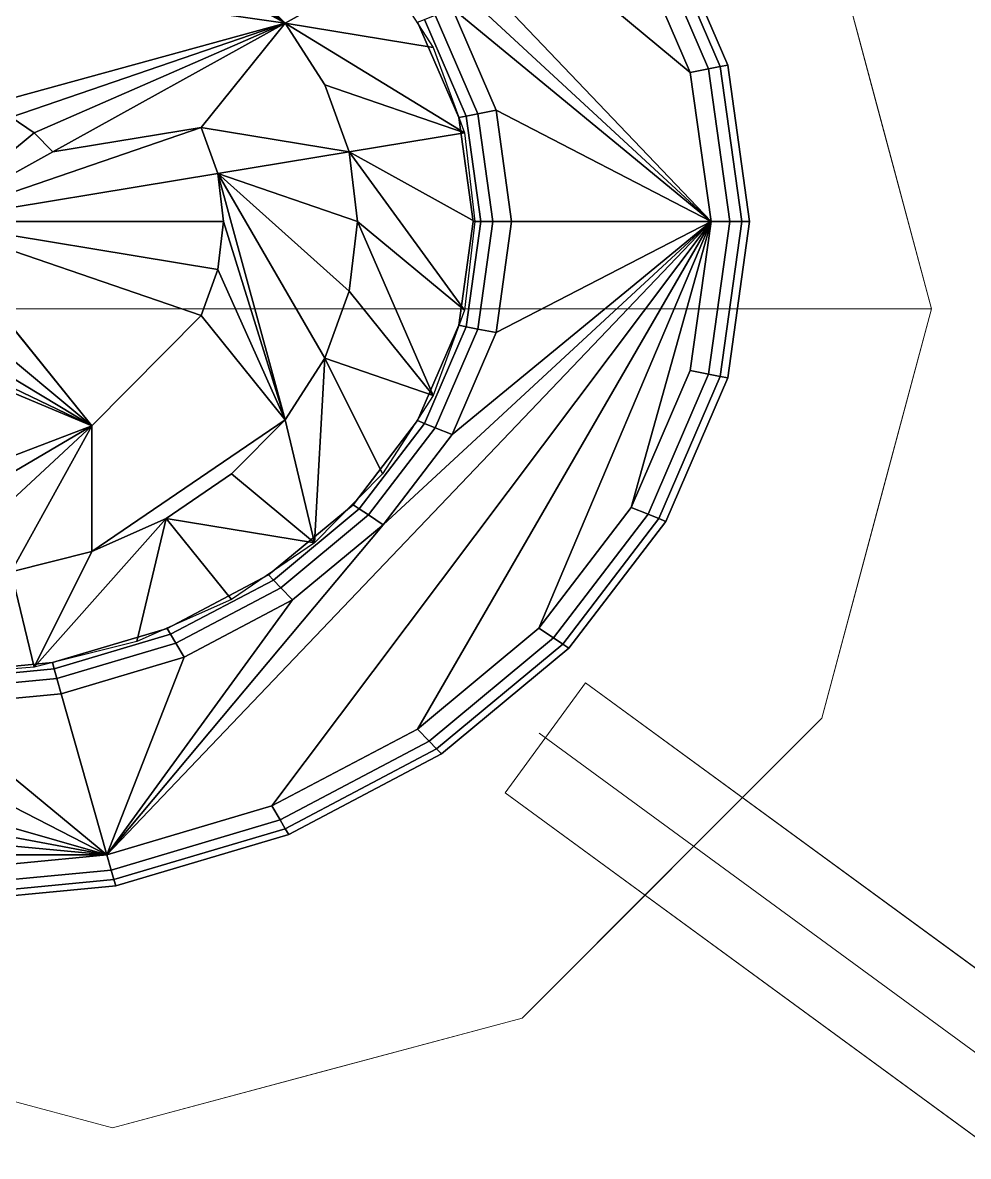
# Model space of a CAD drawing. Header units: inches. Extents: x 11 to 371, y 57 to 381.
# Drawn here: x 29.218 to 30.95, y 141.385 to 143.462 of the extents above; entities that cross this region are included whole.
import ezdxf

# ---------------------------------------------------------------- set-up
doc = ezdxf.new("R2010")
doc.units = ezdxf.units.IN
doc.header["$MEASUREMENT"] = 0
doc.layers.add('Equip', color=2, linetype='Continuous')
doc.layers.add('Stove', color=5, linetype='Continuous', lineweight=9)

# ---------------------------------------------------------------- blocks, each defined once
blk = doc.blocks.new('Range-Classic-D_83880-_3D_0')
blk.add_line((6.2225, -19.4375, 37.0625), (3.25, -23.5, 37.0625))
for points in [[(-14.9375, 0, 2), (14.9375, 0, 2), (14.9375, -24.3125, 2), (-14.9375, -24.3125, 2)], [(-14.9375, 0, 35.5625), (-14.9375, -24.3125, 35.5625), (14.9375, -24.3125, 35.5625), (14.9375, 0, 35.5625)], [(3.0951, -23.5, 37.0625), (6.1134, -19.375, 37.0625), (6.1134, -19.375, 36.5625), (3.0951, -23.5, 36.5625)], [(6.1134, -19.375, 36.5625), (6.1134, -19.375, 37.0625), (6.3152, -19.5226, 37.0625), (6.3152, -19.5226, 36.5625)], [(6.3152, -19.5226, 36.5625), (6.3152, -19.5226, 37.0625), (3.4049, -23.5, 37.0625), (3.4049, -23.5, 36.5625)]]:
    blk.add_3dface(points)
for points, invisible_edges in [([(6.25, -17.3572, 36.4375), (7, -17.1562, 36.4375), (7, -18.6562, 36.4375), (5.701, -17.9062, 36.4375)], 4), ([(7, -18.6562, 36.5625), (7, -17.1562, 36.5625), (6.25, -17.3572, 36.5625), (5.701, -17.9062, 36.5625)], 8), ([(6.25, -17.3572, 35.3125), (7, -17.1562, 35.3125), (7, -18.6562, 35.3125), (5.701, -17.9062, 35.3125)], 4), ([(7, -18.6562, 35.5625), (7, -17.1562, 35.5625), (6.25, -17.3572, 35.5625), (5.701, -17.9062, 35.5625)], 8), ([(6.25, -17.3572, 35.3125), (7, -17.1562, 35.3125), (7, -18.6562, 35.3125), (5.701, -17.9062, 35.3125)], 4), ([(7, -18.6562, 36.4375), (7, -17.1562, 36.4375), (6.25, -17.3572, 36.4375), (5.701, -17.9062, 36.4375)], 8), ([(7.75, -17.3572, 36.4375), (8.299, -17.9062, 36.4375), (7, -18.6562, 36.4375), (7, -17.1562, 36.4375)], 2), ([(7, -18.6562, 36.5625), (8.299, -17.9062, 36.5625), (7.75, -17.3572, 36.5625), (7, -17.1562, 36.5625)], 1), ([(7.75, -17.3572, 35.3125), (8.299, -17.9062, 35.3125), (7, -18.6562, 35.3125), (7, -17.1562, 35.3125)], 2), ([(7, -18.6562, 35.5625), (8.299, -17.9062, 35.5625), (7.75, -17.3572, 35.5625), (7, -17.1562, 35.5625)], 1), ([(7.75, -17.3572, 35.3125), (8.299, -17.9062, 35.3125), (7, -18.6562, 35.3125), (7, -17.1562, 35.3125)], 2), ([(7, -18.6562, 36.4375), (8.299, -17.9062, 36.4375), (7.75, -17.3572, 36.4375), (7, -17.1562, 36.4375)], 1), ([(5.5, -18.6562, 36.4375), (5.701, -17.9062, 36.4375), (7, -18.6562, 36.4375), (5.701, -19.4062, 36.4375)], 6), ([(5.701, -17.9062, 36.5625), (5.5, -18.6562, 36.5625), (7, -18.6562, 36.5625)], 14), ([(5.5, -18.6562, 35.3125), (5.701, -17.9062, 35.3125), (7, -18.6562, 35.3125), (5.701, -19.4062, 35.3125)], 6), ([(5.701, -17.9062, 35.5625), (5.5, -18.6562, 35.5625), (7, -18.6562, 35.5625)], 14), ([(5.5, -18.6562, 35.3125), (5.701, -17.9062, 35.3125), (7, -18.6562, 35.3125), (5.701, -19.4062, 35.3125)], 6), ([(5.701, -17.9062, 36.4375), (5.5, -18.6562, 36.4375), (7, -18.6562, 36.4375)], 14), ([(7, -18.6562, 36.4375), (8.299, -17.9062, 36.4375), (8.5, -18.6562, 36.4375), (8.299, -19.4062, 36.4375)], 9), ([(8.5, -18.6562, 36.5625), (8.299, -17.9062, 36.5625), (7, -18.6562, 36.5625), (8.299, -19.4062, 36.5625)], 6), ([(7, -18.6562, 35.3125), (8.299, -17.9062, 35.3125), (8.5, -18.6562, 35.3125), (8.299, -19.4062, 35.3125)], 9), ([(8.5, -18.6562, 35.5625), (8.299, -17.9062, 35.5625), (7, -18.6562, 35.5625), (8.299, -19.4062, 35.5625)], 6), ([(7, -18.6562, 35.3125), (8.299, -17.9062, 35.3125), (8.5, -18.6562, 35.3125), (8.299, -19.4062, 35.3125)], 9), ([(8.5, -18.6562, 36.4375), (8.299, -17.9062, 36.4375), (7, -18.6562, 36.4375), (8.299, -19.4062, 36.4375)], 6), ([(5.5, -18.6562, 36.5625), (5.6005, -18.2812, 36.5625), (5.6005, -18.2812, 36.4375), (5.5, -18.6562, 36.4375)], 10), ([(5.5, -18.6562, 35.5625), (5.6005, -18.2812, 35.5625), (5.6005, -18.2812, 35.3125), (5.5, -18.6562, 35.3125)], 10), ([(5.5, -18.6562, 35.3125), (5.5, -18.6562, 36.4375), (5.6005, -18.2812, 36.4375), (5.6005, -18.2812, 35.3125)], 5), ([(5.5, -18.6562, 36.4375), (5.6005, -19.0312, 36.4375), (5.6005, -19.0312, 36.5625), (5.5, -18.6562, 36.5625)], 10), ([(5.701, -19.4062, 36.5625), (6.25, -19.9553, 36.5625), (7, -18.6562, 36.5625), (5.5, -18.6562, 36.5625)], 6), ([(5.5, -18.6562, 35.3125), (5.6005, -19.0312, 35.3125), (5.6005, -19.0312, 35.5625), (5.5, -18.6562, 35.5625)], 10), ([(5.701, -19.4062, 35.5625), (6.25, -19.9553, 35.5625), (7, -18.6562, 35.5625), (5.5, -18.6562, 35.5625)], 6), ([(5.6005, -19.0312, 36.4375), (5.5, -18.6562, 36.4375), (5.5, -18.6562, 35.3125), (5.6005, -19.0312, 35.3125)], 10), ([(5.701, -19.4062, 36.4375), (6.25, -19.9553, 36.4375), (7, -18.6562, 36.4375), (5.5, -18.6562, 36.4375)], 6), ([(6.25, -19.9553, 36.4375), (5.701, -19.4062, 36.4375), (7, -18.6562, 36.4375), (7, -20.1562, 36.4375)], 2), ([(6.25, -19.9553, 35.3125), (5.701, -19.4062, 35.3125), (7, -18.6562, 35.3125), (7, -20.1562, 35.3125)], 2), ([(6.25, -19.9553, 35.3125), (5.701, -19.4062, 35.3125), (7, -18.6562, 35.3125), (7, -20.1562, 35.3125)], 2), ([(6.25, -19.9553, 36.5625), (7, -20.1562, 36.5625), (7, -18.6562, 36.5625)], 12), ([(6.25, -19.9553, 35.5625), (7, -20.1562, 35.5625), (7, -18.6562, 35.5625)], 12), ([(6.25, -19.9553, 36.4375), (7, -20.1562, 36.4375), (7, -18.6562, 36.4375)], 12), ([(7, -18.6562, 36.4375), (8.299, -19.4062, 36.4375), (7.75, -19.9553, 36.4375), (7, -20.1562, 36.4375)], 1), ([(7.75, -19.9553, 36.5625), (8.299, -19.4062, 36.5625), (7, -18.6562, 36.5625), (7, -20.1562, 36.5625)], 2), ([(7, -18.6562, 35.3125), (8.299, -19.4062, 35.3125), (7.75, -19.9553, 35.3125), (7, -20.1562, 35.3125)], 1), ([(7.75, -19.9553, 35.5625), (8.299, -19.4062, 35.5625), (7, -18.6562, 35.5625), (7, -20.1562, 35.5625)], 2), ([(7, -18.6562, 35.3125), (8.299, -19.4062, 35.3125), (7.75, -19.9553, 35.3125), (7, -20.1562, 35.3125)], 1), ([(7.75, -19.9553, 36.4375), (8.299, -19.4062, 36.4375), (7, -18.6562, 36.4375), (7, -20.1562, 36.4375)], 2), ([(5.6005, -19.0312, 36.4375), (5.701, -19.4062, 36.4375), (5.701, -19.4062, 36.5625), (5.6005, -19.0312, 36.5625)], 10), ([(5.6005, -19.0312, 35.3125), (5.701, -19.4062, 35.3125), (5.701, -19.4062, 35.5625), (5.6005, -19.0312, 35.5625)], 10), ([(5.701, -19.4062, 36.4375), (5.6005, -19.0312, 36.4375), (5.6005, -19.0312, 35.3125), (5.701, -19.4062, 35.3125)], 10), ([(3.4049, -23.5, 36.5625), (3.0951, -23.5, 36.5625), (6.1134, -19.375, 36.5625), (6.3152, -19.5226, 36.5625)], 1), ([(6.1134, -19.375, 37.0625), (3.0951, -23.5, 37.0625), (3.4049, -23.5, 37.0625), (6.3152, -19.5226, 37.0625)], 2), ([(5.9755, -19.6808, 36.5625), (5.701, -19.4062, 36.5625), (5.701, -19.4062, 36.4375), (5.9755, -19.6808, 36.4375)], 10), ([(5.9755, -19.6808, 35.5625), (5.701, -19.4062, 35.5625), (5.701, -19.4062, 35.3125), (5.9755, -19.6808, 35.3125)], 10), ([(5.701, -19.4062, 35.3125), (5.9755, -19.6808, 35.3125), (5.9755, -19.6808, 36.4375), (5.701, -19.4062, 36.4375)], 10), ([(6.25, -19.9553, 36.5625), (5.9755, -19.6808, 36.5625), (5.9755, -19.6808, 36.4375), (6.25, -19.9553, 36.4375)], 10), ([(6.25, -19.9553, 35.5625), (5.9755, -19.6808, 35.5625), (5.9755, -19.6808, 35.3125), (6.25, -19.9553, 35.3125)], 10), ([(5.9755, -19.6808, 35.3125), (6.25, -19.9553, 35.3125), (6.25, -19.9553, 36.4375), (5.9755, -19.6808, 36.4375)], 10), ([(6.625, -20.0558, 36.5625), (6.25, -19.9553, 36.5625), (6.25, -19.9553, 36.4375), (6.625, -20.0558, 36.4375)], 10), ([(6.625, -20.0558, 35.5625), (6.25, -19.9553, 35.5625), (6.25, -19.9553, 35.3125), (6.625, -20.0558, 35.3125)], 10), ([(6.25, -19.9553, 36.4375), (6.5286, -20.0299, 35.3125), (6.625, -20.0558, 36.4375)], 3), ([(6.25, -19.9553, 36.4375), (6.25, -19.9553, 35.3125), (6.5286, -20.0299, 35.3125)], 13), ([(7.75, -19.9553, 36.4375), (7.5064, -20.0206, 36.5625), (7.375, -20.0558, 36.4375)], 3), ([(7.75, -19.9553, 35.3125), (7.5064, -20.0206, 35.5625), (7.375, -20.0558, 35.3125)], 3), ([(7.375, -20.0558, 36.4375), (7.375, -20.0558, 35.3125), (7.75, -19.9553, 35.3125), (7.75, -19.9553, 36.4375)], 5), ([(7.5064, -20.0206, 36.5625), (7.75, -19.9553, 36.4375), (7.75, -19.9553, 36.5625)], 3), ([(7.5064, -20.0206, 35.5625), (7.75, -19.9553, 35.3125), (7.75, -19.9553, 35.5625)], 3), ([(7, -20.1562, 35.3125), (6.625, -20.0558, 36.4375), (6.5286, -20.0299, 35.3125)], 3), ([(7.375, -20.0558, 36.4375), (7.5064, -20.0206, 36.5625), (7.2532, -20.0884, 36.5625)], 13), ([(7.375, -20.0558, 35.3125), (7.5064, -20.0206, 35.5625), (7.2532, -20.0884, 35.5625)], 13), ([(6.625, -20.0558, 36.4375), (7, -20.1562, 36.4375), (7, -20.1562, 36.5625), (6.625, -20.0558, 36.5625)], 8), ([(6.625, -20.0558, 35.3125), (7, -20.1562, 35.3125), (7, -20.1562, 35.5625), (6.625, -20.0558, 35.5625)], 8), ([(6.625, -20.0558, 36.4375), (7, -20.1562, 35.3125), (7, -20.1562, 36.4375)], 1), ([(7.2532, -20.0884, 36.5625), (7, -20.1562, 36.4375), (7.375, -20.0558, 36.4375)], 13), ([(7.2532, -20.0884, 35.5625), (7, -20.1562, 35.3125), (7.375, -20.0558, 35.3125)], 13), ([(7.375, -20.0558, 35.3125), (7.375, -20.0558, 36.4375), (7, -20.1562, 36.4375), (7, -20.1562, 35.3125)], 1), ([(7.2532, -20.0884, 36.5625), (7, -20.1562, 36.5625), (7, -20.1562, 36.4375)], 12), ([(7.2532, -20.0884, 35.5625), (7, -20.1562, 35.5625), (7, -20.1562, 35.3125)], 12)]:
    blk.add_3dface(points, dxfattribs=dict(invisible_edges=invisible_edges))
blk = doc.blocks.new('Millennia 36 Wall Hood - Model MH3612S 1292842009')
mesh = blk.add_polyface()
corners = [(35.835, -25.46), (0.04, -25.46), (0.04, -22.2069), (35.1833, -22.2069), (35.1833, -0.41), (35.1803, 0), (35.835, 0), (35.835, -0.41)]
mesh.append_faces([[corners[k] for k in face] for face in [(0, 6, 7)]], dxfattribs={"vtx0": -1})
mesh.append_faces([[corners[k] for k in face] for face in [(0, 2, 3), (0, 3, 4), (0, 4, 5), (0, 5, 6)]], dxfattribs={"vtx0": -1, "vtx2": -1})
mesh.append_faces([[corners[k] for k in face] for face in [(0, 1, 2)]], dxfattribs={"vtx2": -1})
mesh = blk.add_polyface()
corners = [(35.835, -25.4662, 1.5838), (35.835, -11.9116, 11.9756), (0.04, -11.9116, 11.9756), (0.04, -25.4662, 1.5838)]
mesh.append_faces([[corners[k] for k in face] for face in [(0, 1, 2, 3)]])
mesh = blk.add_polyface()
corners = [(35.1033, -22.2069, 1.7497), (0.7717, -22.2069, 1.7497), (0.7717, -12.4139, 1.7497), (35.1033, -12.4139, 1.7497)]
mesh.append_faces([[corners[k] for k in face] for face in [(0, 1, 2, 3)]])
mesh = blk.add_polyface()
corners = [(27.2547, -17.0669, 1.5285), (27.5213, -17.2365, 1.5285), (27.7438, -17.4589, 1.5285), (27.9134, -17.7255, 1.5285), (28.0215, -18.0276, 1.5285), (28.0594, -18.3566, 1.5285), (28.0215, -18.6856, 1.5285), (27.9134, -18.9878, 1.5285), (27.7438, -19.2544, 1.5285), (27.5213, -19.4768, 1.5285), (27.2547, -19.6464, 1.5285), (26.9526, -19.7545, 1.5285), (26.6236, -19.7924, 1.5285), (26.2946, -19.7545, 1.5285), (25.9925, -19.6464, 1.5285), (25.7258, -19.4768, 1.5285), (25.5034, -19.2544, 1.5285), (25.3338, -18.9878, 1.5285), (25.2257, -18.6856, 1.5285), (25.1878, -18.3566, 1.5285), (25.2257, -18.0276, 1.5285), (25.3338, -17.7255, 1.5285), (25.5034, -17.4589, 1.5285), (25.7259, -17.2365, 1.5285), (25.9543, -17.5215, 1.5285), (25.7885, -17.6874, 1.5285), (25.6621, -17.8861, 1.5285), (25.5814, -18.1114, 1.5285), (25.5531, -18.3566, 1.5285), (25.5814, -18.6019, 1.5285), (25.6621, -18.8272, 1.5285), (25.7885, -19.0259, 1.5285), (25.9543, -19.1917, 1.5285), (26.1531, -19.3182, 1.5285), (26.3783, -19.3988, 1.5285), (26.6236, -19.4271, 1.5285), (26.8689, -19.3988, 1.5285), (27.0941, -19.3182, 1.5285), (27.2929, -19.1917, 1.5285), (27.4587, -19.0259, 1.5285), (27.5851, -18.8272, 1.5285), (27.6657, -18.6019, 1.5285), (27.6941, -18.3566, 1.5285), (27.6657, -18.1114, 1.5285), (27.5851, -17.8861, 1.5285), (27.4587, -17.6874, 1.5285), (27.2929, -17.5215, 1.5285), (27.0941, -17.3951, 1.5285), (26.8689, -17.3145, 1.5285), (26.6236, -17.2862, 1.5285), (26.3783, -17.3145, 1.5285), (26.1531, -17.3951, 1.5285), (25.9543, -17.5215, 1.5285), (25.7259, -17.2365, 1.5285), (25.9925, -17.0669, 1.5285), (26.2946, -16.9588, 1.5285), (26.6236, -16.9208, 1.5285), (26.9526, -16.9588, 1.5285)]
mesh.append_faces([[corners[k] for k in face] for face in [(18, 23, 27), (12, 18, 32), (6, 12, 38), (0, 6, 44)]], dxfattribs={"vtx0": -1, "vtx1": -1, "vtx2": -1})
mesh.append_faces([[corners[k] for k in face] for face in [(0, 2, 3), (0, 3, 4), (0, 4, 5), (0, 5, 6), (6, 8, 9), (6, 9, 10), (6, 10, 11), (6, 11, 12), (12, 14, 15), (12, 15, 16), (12, 16, 17), (12, 17, 18), (18, 20, 21), (18, 21, 22), (18, 22, 23), (23, 24, 25), (23, 25, 26), (23, 26, 27), (51, 53, 54), (51, 54, 55), (51, 55, 56), (51, 56, 57), (18, 27, 28), (18, 28, 29), (18, 29, 30), (18, 30, 31), (18, 31, 32), (50, 57, 0), (12, 32, 33), (12, 33, 34), (12, 34, 35), (12, 35, 36), (12, 36, 37), (12, 37, 38), (6, 38, 39), (6, 39, 40), (6, 40, 41), (6, 41, 42), (6, 42, 43), (6, 43, 44), (0, 44, 45), (0, 45, 46), (0, 46, 47), (0, 47, 48)]], dxfattribs={"vtx0": -1, "vtx2": -1})
mesh.append_faces([[corners[k] for k in face] for face in [(51, 52, 53), (50, 51, 57), (49, 50, 0), (48, 49, 0)]], dxfattribs={"vtx1": -1, "vtx2": -1})
mesh.append_faces([[corners[k] for k in face] for face in [(0, 1, 2), (6, 7, 8), (12, 13, 14), (18, 19, 20)]], dxfattribs={"vtx2": -1})
mesh = blk.add_polyface()
corners = [(26.1722, -18.6582, 1.5368), (25.8954, -18.6582, 1.5768), (25.8506, -18.5104, 1.5768), (25.8354, -18.3566, 1.5768), (25.8506, -18.2029, 1.5768), (25.8954, -18.055, 1.5768), (26.3521, -18.3026, 1.5122), (26.3468, -18.3566, 1.5122), (26.3521, -18.4106, 1.5122), (26.3679, -18.4625, 1.5122), (26.3935, -18.5104, 1.5122)]
mesh.append_faces([[corners[k] for k in face] for face in [(0, 9, 10)]], dxfattribs={"vtx0": -1})
mesh.append_faces([[corners[k] for k in face] for face in [(0, 2, 3), (0, 3, 4), (0, 4, 5), (0, 5, 6), (0, 6, 7), (0, 7, 8), (0, 8, 9)]], dxfattribs={"vtx0": -1, "vtx2": -1})
mesh.append_faces([[corners[k] for k in face] for face in [(0, 1, 2)]], dxfattribs={"vtx2": -1})
mesh = blk.add_polyface()
corners = [(25.8506, -18.5104, 1.5768), (25.8954, -18.6582, 1.5768), (25.6397, -18.5523, 1.6306), (25.6205, -18.3566, 1.6306), (25.6397, -18.1609, 1.6306), (25.8354, -18.3566, 1.5768)]
mesh.append_faces([[corners[k] for k in face] for face in [(0, 4, 5)]], dxfattribs={"vtx0": -1})
mesh.append_faces([[corners[k] for k in face] for face in [(0, 2, 3), (0, 3, 4)]], dxfattribs={"vtx0": -1, "vtx2": -1})
mesh.append_faces([[corners[k] for k in face] for face in [(0, 1, 2)]], dxfattribs={"vtx2": -1})
mesh = blk.add_polyface()
corners = [(26.6236, -18.3566, 1.5039), (26.8793, -18.4625, 1.5122), (26.8537, -18.5104, 1.5122), (26.8193, -18.5523, 1.5122), (26.7774, -18.5868, 1.5122), (26.8313, -18.8582, 1.5368), (26.7295, -18.8891, 1.5368), (26.6236, -18.8995, 1.5368), (26.5177, -18.8891, 1.5368), (26.4158, -18.8582, 1.5368), (26.1722, -18.6582, 1.5368), (26.3935, -18.5104, 1.5122), (26.3679, -18.4625, 1.5122), (26.3521, -18.4106, 1.5122), (26.3468, -18.3566, 1.5122), (26.3521, -18.3026, 1.5122)]
mesh.append_faces([[corners[k] for k in face] for face in [(0, 14, 15)]], dxfattribs={"vtx0": -1})
mesh.append_faces([[corners[k] for k in face] for face in [(0, 2, 3), (0, 3, 4), (0, 4, 5), (0, 5, 6), (0, 6, 7), (0, 7, 8), (0, 8, 9), (0, 9, 10), (0, 10, 11), (0, 11, 12), (0, 12, 13), (0, 13, 14)]], dxfattribs={"vtx0": -1, "vtx2": -1})
mesh.append_faces([[corners[k] for k in face] for face in [(0, 1, 2)]], dxfattribs={"vtx2": -1})
mesh = blk.add_polyface()
corners = [(25.1173, -18.3566, 1.6353), (25.1571, -18.7018, 1.6353), (25.1571, -18.7018, 1.7269), (25.1173, -18.3566, 1.7269)]
mesh.append_faces([[corners[k] for k in face] for face in [(0, 1, 2, 3)]])
mesh = blk.add_polyface()
corners = [(25.1173, -18.3566, 1.6353), (25.1316, -18.3566, 1.5832), (25.171, -18.6985, 1.5832), (25.1571, -18.7018, 1.6353)]
mesh.append_faces([[corners[k] for k in face] for face in [(0, 1, 2, 3)]])
mesh = blk.add_polyface()
corners = [(25.1923, -18.6935, 1.5501), (25.171, -18.6985, 1.5832), (25.1316, -18.3566, 1.5832), (25.1534, -18.3566, 1.5501)]
mesh.append_faces([[corners[k] for k in face] for face in [(0, 1, 2, 3)]])
mesh = blk.add_polyface()
corners = [(25.1534, -18.3566, 1.5501), (25.1878, -18.3566, 1.5285), (25.2257, -18.6856, 1.5285), (25.1923, -18.6935, 1.5501)]
mesh.append_faces([[corners[k] for k in face] for face in [(0, 1, 2, 3)]])
mesh = blk.add_polyface()
corners = [(25.6149, -18.594, 1.5501), (25.5814, -18.6019, 1.5285), (25.5531, -18.3566, 1.5285), (25.5875, -18.3566, 1.5501)]
mesh.append_faces([[corners[k] for k in face] for face in [(0, 1, 2, 3)]])
mesh = blk.add_polyface()
corners = [(25.6362, -18.589, 1.5832), (25.6149, -18.594, 1.5501), (25.5875, -18.3566, 1.5501), (25.6094, -18.3566, 1.5832)]
mesh.append_faces([[corners[k] for k in face] for face in [(0, 1, 2, 3)]])
mesh = blk.add_polyface()
corners = [(25.6094, -18.3566, 1.5832), (25.6236, -18.3566, 1.6353), (25.65, -18.5858, 1.6353), (25.6362, -18.589, 1.5832)]
mesh.append_faces([[corners[k] for k in face] for face in [(0, 1, 2, 3)]])
mesh = blk.add_polyface()
corners = [(25.6236, -18.3566, 1.7269), (25.65, -18.5858, 1.7269), (25.65, -18.5858, 1.6353), (25.6236, -18.3566, 1.6353)]
mesh.append_faces([[corners[k] for k in face] for face in [(0, 1, 2, 3)]])
mesh = blk.add_polyface()
corners = [(27.0615, -19.012, 1.5768), (26.8313, -18.8582, 1.5368), (26.7774, -18.5868, 1.5122), (26.8193, -18.5523, 1.5122), (26.8537, -18.5104, 1.5122), (26.8793, -18.4625, 1.5122), (27.1561, -18.4625, 1.5368), (27.3966, -18.5104, 1.5768), (27.3518, -18.6582, 1.5768), (27.2789, -18.7945, 1.5768), (27.1809, -18.9139, 1.5768)]
mesh.append_faces([[corners[k] for k in face] for face in [(0, 9, 10)]], dxfattribs={"vtx0": -1})
mesh.append_faces([[corners[k] for k in face] for face in [(0, 2, 3), (0, 3, 4), (0, 4, 5), (0, 5, 6), (0, 6, 7), (0, 7, 8), (0, 8, 9)]], dxfattribs={"vtx0": -1, "vtx2": -1})
mesh.append_faces([[corners[k] for k in face] for face in [(0, 1, 2)]], dxfattribs={"vtx2": -1})
mesh = blk.add_polyface()
corners = [(25.9683, -18.7945, 1.5768), (26.0663, -18.9139, 1.5768), (25.9143, -19.066, 1.6306), (25.7895, -18.9139, 1.6306), (25.6968, -18.7405, 1.6306), (25.6397, -18.5523, 1.6306), (25.8954, -18.6582, 1.5768)]
mesh.append_faces([[corners[k] for k in face] for face in [(0, 5, 6)]], dxfattribs={"vtx0": -1})
mesh.append_faces([[corners[k] for k in face] for face in [(0, 2, 3), (0, 3, 4), (0, 4, 5)]], dxfattribs={"vtx0": -1, "vtx2": -1})
mesh.append_faces([[corners[k] for k in face] for face in [(0, 1, 2)]], dxfattribs={"vtx2": -1})
mesh = blk.add_polyface()
corners = [(25.5814, -18.6019, 1.5285), (25.6149, -18.594, 1.5501), (25.6929, -18.8121, 1.5501), (25.6621, -18.8272, 1.5285)]
mesh.append_faces([[corners[k] for k in face] for face in [(0, 1, 2, 3)]])
mesh = blk.add_polyface()
corners = [(25.7125, -18.8024, 1.5832), (25.6929, -18.8121, 1.5501), (25.6149, -18.594, 1.5501), (25.6362, -18.589, 1.5832)]
mesh.append_faces([[corners[k] for k in face] for face in [(0, 1, 2, 3)]])
mesh = blk.add_polyface()
corners = [(25.7253, -18.7962, 1.6353), (25.7125, -18.8024, 1.5832), (25.6362, -18.589, 1.5832), (25.65, -18.5858, 1.6353)]
mesh.append_faces([[corners[k] for k in face] for face in [(0, 1, 2, 3)]])
mesh = blk.add_polyface()
corners = [(25.65, -18.5858, 1.7269), (25.7253, -18.7962, 1.7269), (25.7253, -18.7962, 1.6353), (25.65, -18.5858, 1.6353)]
mesh.append_faces([[corners[k] for k in face] for face in [(0, 1, 2, 3)]])
mesh = blk.add_polyface()
corners = [(26.1857, -19.012, 1.5768), (26.0663, -18.9139, 1.5768), (25.9683, -18.7945, 1.5768), (25.8954, -18.6582, 1.5768), (26.1722, -18.6582, 1.5368), (26.4158, -18.8582, 1.5368)]
mesh.append_faces([[corners[k] for k in face] for face in [(0, 3, 4, 5)]], dxfattribs={"vtx0": -1})
mesh.append_faces([[corners[k] for k in face] for face in [(0, 1, 2, 3)]], dxfattribs={"vtx3": -1})
mesh = blk.add_polyface()
corners = [(25.1923, -18.6935, 1.5501), (25.2257, -18.6856, 1.5285), (25.3338, -18.9878, 1.5285), (25.303, -19.0029, 1.5501)]
mesh.append_faces([[corners[k] for k in face] for face in [(0, 1, 2, 3)]])
mesh = blk.add_polyface()
corners = [(25.1571, -18.7018, 1.6353), (25.171, -18.6985, 1.5832), (25.2833, -19.0125, 1.5832), (25.2705, -19.0187, 1.6353)]
mesh.append_faces([[corners[k] for k in face] for face in [(0, 1, 2, 3)]])
mesh = blk.add_polyface()
corners = [(25.2705, -19.0187, 1.7269), (25.1571, -18.7018, 1.7269), (25.1571, -18.7018, 1.6353), (25.2705, -19.0187, 1.6353)]
mesh.append_faces([[corners[k] for k in face] for face in [(0, 1, 2, 3)]])
mesh = blk.add_polyface()
corners = [(25.303, -19.0029, 1.5501), (25.2833, -19.0125, 1.5832), (25.171, -18.6985, 1.5832), (25.1923, -18.6935, 1.5501)]
mesh.append_faces([[corners[k] for k in face] for face in [(0, 1, 2, 3)]])
mesh = blk.add_polyface()
corners = [(25.6621, -18.8272, 1.5285), (25.6929, -18.8121, 1.5501), (25.8153, -19.0044, 1.5501), (25.7885, -19.0259, 1.5285)]
mesh.append_faces([[corners[k] for k in face] for face in [(0, 1, 2, 3)]])
mesh = blk.add_polyface()
corners = [(25.6929, -18.8121, 1.5501), (25.7125, -18.8024, 1.5832), (25.8323, -18.9908, 1.5832), (25.8153, -19.0044, 1.5501)]
mesh.append_faces([[corners[k] for k in face] for face in [(0, 1, 2, 3)]])
mesh = blk.add_polyface()
corners = [(25.8434, -18.9819, 1.6353), (25.8323, -18.9908, 1.5832), (25.7125, -18.8024, 1.5832), (25.7253, -18.7962, 1.6353)]
mesh.append_faces([[corners[k] for k in face] for face in [(0, 1, 2, 3)]])
mesh = blk.add_polyface()
corners = [(25.7253, -18.7962, 1.7269), (25.8434, -18.9819, 1.7269), (25.8434, -18.9819, 1.6353), (25.7253, -18.7962, 1.6353)]
mesh.append_faces([[corners[k] for k in face] for face in [(0, 1, 2, 3)]])
mesh = blk.add_polyface()
corners = [(26.4158, -18.8582, 1.5368), (26.5177, -18.8891, 1.5368), (26.6236, -18.8995, 1.5368), (26.7295, -18.8891, 1.5368), (26.8313, -18.8582, 1.5368), (26.7774, -19.1296, 1.5768), (26.6236, -19.1448, 1.5768), (26.4698, -19.1296, 1.5768), (26.322, -19.0848, 1.5768), (26.1857, -19.012, 1.5768)]
mesh.append_faces([[corners[k] for k in face] for face in [(3, 5, 6), (3, 6, 7), (3, 7, 8), (3, 8, 9), (9, 1, 2), (9, 2, 3)]], dxfattribs={"vtx0": -1, "vtx2": -1})
mesh.append_faces([[corners[k] for k in face] for face in [(3, 4, 5), (9, 0, 1)]], dxfattribs={"vtx2": -1})
mesh = blk.add_polyface()
corners = [(26.8313, -18.8582, 1.5368), (27.0615, -19.012, 1.5768), (26.9252, -19.0848, 1.5768), (26.7774, -19.1296, 1.5768)]
mesh.append_faces([[corners[k] for k in face] for face in [(0, 1, 2, 3)]])
mesh = blk.add_polyface()
corners = [(26.322, -19.0848, 1.5768), (26.2397, -19.2834, 1.6306), (26.0663, -19.1907, 1.6306), (25.9143, -19.066, 1.6306), (26.0663, -18.9139, 1.5768), (26.1857, -19.012, 1.5768)]
mesh.append_faces([[corners[k] for k in face] for face in [(0, 2, 3), (3, 5, 0)]], dxfattribs={"vtx0": -1, "vtx2": -1})
mesh.append_faces([[corners[k] for k in face] for face in [(0, 1, 2), (3, 4, 5)]], dxfattribs={"vtx2": -1})
mesh = blk.add_polyface()
corners = [(27.0615, -19.012, 1.5768), (27.1809, -18.9139, 1.5768), (27.1809, -19.1907, 1.6306), (27.0075, -19.2834, 1.6306), (26.8193, -19.3405, 1.6306), (26.9252, -19.0848, 1.5768)]
mesh.append_faces([[corners[k] for k in face] for face in [(0, 4, 5)]], dxfattribs={"vtx0": -1})
mesh.append_faces([[corners[k] for k in face] for face in [(0, 2, 3), (0, 3, 4)]], dxfattribs={"vtx0": -1, "vtx2": -1})
mesh.append_faces([[corners[k] for k in face] for face in [(0, 1, 2)]], dxfattribs={"vtx2": -1})
mesh = blk.add_polyface()
corners = [(25.5034, -19.2544, 1.5285), (25.4766, -19.2759, 1.5501), (25.303, -19.0029, 1.5501), (25.3338, -18.9878, 1.5285)]
mesh.append_faces([[corners[k] for k in face] for face in [(0, 1, 2, 3)]])
mesh = blk.add_polyface()
corners = [(25.9895, -19.1479, 1.5832), (25.9758, -19.1649, 1.5501), (25.8153, -19.0044, 1.5501), (25.8323, -18.9908, 1.5832)]
mesh.append_faces([[corners[k] for k in face] for face in [(0, 1, 2, 3)]])
mesh = blk.add_polyface()
corners = [(25.8323, -18.9908, 1.5832), (25.8434, -18.9819, 1.6353), (25.9984, -19.1368, 1.6353), (25.9895, -19.1479, 1.5832)]
mesh.append_faces([[corners[k] for k in face] for face in [(0, 1, 2, 3)]])
mesh = blk.add_polyface()
corners = [(25.9984, -19.1368, 1.6353), (25.8434, -18.9819, 1.6353), (25.8434, -18.9819, 1.7269), (25.9984, -19.1368, 1.7269)]
mesh.append_faces([[corners[k] for k in face] for face in [(0, 1, 2, 3)]])
mesh = blk.add_polyface()
corners = [(25.2705, -19.0187, 1.6353), (25.2833, -19.0125, 1.5832), (25.4596, -19.2895, 1.5832), (25.4485, -19.2984, 1.6353)]
mesh.append_faces([[corners[k] for k in face] for face in [(0, 1, 2, 3)]])
mesh = blk.add_polyface()
corners = [(25.4485, -19.2984, 1.7269), (25.2705, -19.0187, 1.7269), (25.2705, -19.0187, 1.6353), (25.4485, -19.2984, 1.6353)]
mesh.append_faces([[corners[k] for k in face] for face in [(0, 1, 2, 3)]])
mesh = blk.add_polyface()
corners = [(25.2833, -19.0125, 1.5832), (25.303, -19.0029, 1.5501), (25.4766, -19.2759, 1.5501), (25.4596, -19.2895, 1.5832)]
mesh.append_faces([[corners[k] for k in face] for face in [(0, 1, 2, 3)]])
mesh = blk.add_polyface()
corners = [(25.7885, -19.0259, 1.5285), (25.8153, -19.0044, 1.5501), (25.9758, -19.1649, 1.5501), (25.9543, -19.1917, 1.5285)]
mesh.append_faces([[corners[k] for k in face] for face in [(0, 1, 2, 3)]])
mesh = blk.add_polyface()
corners = [(26.2397, -19.2834, 1.6306), (26.322, -19.0848, 1.5768), (26.4698, -19.1296, 1.5768), (26.6236, -19.1448, 1.5768), (26.4279, -19.3405, 1.6306)]
mesh.append_faces([[corners[k] for k in face] for face in [(0, 3, 4)]], dxfattribs={"vtx0": -1})
mesh.append_faces([[corners[k] for k in face] for face in [(0, 2, 3)]], dxfattribs={"vtx0": -1, "vtx2": -1})
mesh.append_faces([[corners[k] for k in face] for face in [(0, 1, 2)]], dxfattribs={"vtx2": -1})
mesh = blk.add_polyface()
corners = [(26.6236, -19.1448, 1.5768), (26.7774, -19.1296, 1.5768), (26.9252, -19.0848, 1.5768), (26.8193, -19.3405, 1.6306), (26.6236, -19.3598, 1.6306), (26.4279, -19.3405, 1.6306)]
mesh.append_faces([[corners[k] for k in face] for face in [(1, 5, 0)]], dxfattribs={"vtx0": -1})
mesh.append_faces([[corners[k] for k in face] for face in [(1, 3, 4), (1, 4, 5)]], dxfattribs={"vtx0": -1, "vtx2": -1})
mesh.append_faces([[corners[k] for k in face] for face in [(1, 2, 3)]], dxfattribs={"vtx2": -1})
mesh = blk.add_polyface()
corners = [(25.9895, -19.1479, 1.5832), (25.9984, -19.1368, 1.6353), (26.184, -19.2549, 1.6353), (26.1778, -19.2677, 1.5832)]
mesh.append_faces([[corners[k] for k in face] for face in [(0, 1, 2, 3)]])
mesh = blk.add_polyface()
corners = [(26.184, -19.2549, 1.6353), (25.9984, -19.1368, 1.6353), (25.9984, -19.1368, 1.7269), (26.184, -19.2549, 1.7269)]
mesh.append_faces([[corners[k] for k in face] for face in [(0, 1, 2, 3)]])
mesh = blk.add_polyface()
corners = [(25.9543, -19.1917, 1.5285), (25.9758, -19.1649, 1.5501), (26.1682, -19.2873, 1.5501), (26.1531, -19.3182, 1.5285)]
mesh.append_faces([[corners[k] for k in face] for face in [(0, 1, 2, 3)]])
mesh = blk.add_polyface()
corners = [(26.1778, -19.2677, 1.5832), (26.1682, -19.2873, 1.5501), (25.9758, -19.1649, 1.5501), (25.9895, -19.1479, 1.5832)]
mesh.append_faces([[corners[k] for k in face] for face in [(0, 1, 2, 3)]])
mesh = blk.add_polyface()
corners = [(25.4766, -19.2759, 1.5501), (25.5034, -19.2544, 1.5285), (25.7258, -19.4768, 1.5285), (25.7044, -19.5036, 1.5501)]
mesh.append_faces([[corners[k] for k in face] for face in [(0, 1, 2, 3)]])
mesh = blk.add_polyface()
corners = [(26.1682, -19.2873, 1.5501), (26.1778, -19.2677, 1.5832), (26.3912, -19.3441, 1.5832), (26.3862, -19.3653, 1.5501)]
mesh.append_faces([[corners[k] for k in face] for face in [(0, 1, 2, 3)]])
mesh = blk.add_polyface()
corners = [(26.1778, -19.2677, 1.5832), (26.184, -19.2549, 1.6353), (26.3945, -19.3302, 1.6353), (26.3912, -19.3441, 1.5832)]
mesh.append_faces([[corners[k] for k in face] for face in [(0, 1, 2, 3)]])
mesh = blk.add_polyface()
corners = [(26.3945, -19.3302, 1.6353), (26.184, -19.2549, 1.6353), (26.184, -19.2549, 1.7269), (26.3945, -19.3302, 1.7269)]
mesh.append_faces([[corners[k] for k in face] for face in [(0, 1, 2, 3)]])
mesh = blk.add_polyface()
corners = [(27.0631, -19.2549, 1.6353), (26.8527, -19.3302, 1.6353), (26.8527, -19.3302, 1.7269), (27.0631, -19.2549, 1.7269)]
mesh.append_faces([[corners[k] for k in face] for face in [(0, 1, 2, 3)]])
mesh = blk.add_polyface()
corners = [(27.0631, -19.2549, 1.6353), (27.0694, -19.2677, 1.5832), (26.856, -19.3441, 1.5832), (26.8527, -19.3302, 1.6353)]
mesh.append_faces([[corners[k] for k in face] for face in [(0, 1, 2, 3)]])
mesh = blk.add_polyface()
corners = [(27.0694, -19.2677, 1.5832), (27.079, -19.2873, 1.5501), (26.861, -19.3653, 1.5501), (26.856, -19.3441, 1.5832)]
mesh.append_faces([[corners[k] for k in face] for face in [(0, 1, 2, 3)]])
mesh = blk.add_polyface()
corners = [(25.6907, -19.5207, 1.5832), (25.6818, -19.5318, 1.6353), (25.4485, -19.2984, 1.6353), (25.4596, -19.2895, 1.5832)]
mesh.append_faces([[corners[k] for k in face] for face in [(0, 1, 2, 3)]])
mesh = blk.add_polyface()
corners = [(25.4596, -19.2895, 1.5832), (25.4766, -19.2759, 1.5501), (25.7044, -19.5036, 1.5501), (25.6907, -19.5207, 1.5832)]
mesh.append_faces([[corners[k] for k in face] for face in [(0, 1, 2, 3)]])
mesh = blk.add_polyface()
corners = [(26.3862, -19.3653, 1.5501), (26.3783, -19.3988, 1.5285), (26.1531, -19.3182, 1.5285), (26.1682, -19.2873, 1.5501)]
mesh.append_faces([[corners[k] for k in face] for face in [(0, 1, 2, 3)]])
mesh = blk.add_polyface()
corners = [(27.079, -19.2873, 1.5501), (27.0941, -19.3182, 1.5285), (26.8689, -19.3988, 1.5285), (26.861, -19.3653, 1.5501)]
mesh.append_faces([[corners[k] for k in face] for face in [(0, 1, 2, 3)]])
mesh = blk.add_polyface()
corners = [(25.4485, -19.2984, 1.6353), (25.6818, -19.5318, 1.6353), (25.6818, -19.5318, 1.7269), (25.4485, -19.2984, 1.7269)]
mesh.append_faces([[corners[k] for k in face] for face in [(0, 1, 2, 3)]])
mesh = blk.add_polyface()
corners = [(26.6236, -19.3566, 1.6353), (26.6236, -19.3709, 1.5832), (26.3912, -19.3441, 1.5832), (26.3945, -19.3302, 1.6353)]
mesh.append_faces([[corners[k] for k in face] for face in [(0, 1, 2, 3)]])
mesh = blk.add_polyface()
corners = [(26.3945, -19.3302, 1.7269), (26.6236, -19.3566, 1.7269), (26.6236, -19.3566, 1.6353), (26.3945, -19.3302, 1.6353)]
mesh.append_faces([[corners[k] for k in face] for face in [(0, 1, 2, 3)]])
mesh = blk.add_polyface()
corners = [(26.8527, -19.3302, 1.6353), (26.6236, -19.3566, 1.6353), (26.6236, -19.3566, 1.7269), (26.8527, -19.3302, 1.7269)]
mesh.append_faces([[corners[k] for k in face] for face in [(0, 1, 2, 3)]])
mesh = blk.add_polyface()
corners = [(26.8527, -19.3302, 1.6353), (26.856, -19.3441, 1.5832), (26.6236, -19.3709, 1.5832), (26.6236, -19.3566, 1.6353)]
mesh.append_faces([[corners[k] for k in face] for face in [(0, 1, 2, 3)]])
mesh = blk.add_polyface()
corners = [(26.6236, -19.3709, 1.5832), (26.6236, -19.3927, 1.5501), (26.3862, -19.3653, 1.5501), (26.3912, -19.3441, 1.5832)]
mesh.append_faces([[corners[k] for k in face] for face in [(0, 1, 2, 3)]])
mesh = blk.add_polyface()
corners = [(26.856, -19.3441, 1.5832), (26.861, -19.3653, 1.5501), (26.6236, -19.3927, 1.5501), (26.6236, -19.3709, 1.5832)]
mesh.append_faces([[corners[k] for k in face] for face in [(0, 1, 2, 3)]])
mesh = blk.add_polyface()
corners = [(26.6236, -19.3927, 1.5501), (26.6236, -19.4271, 1.5285), (26.3783, -19.3988, 1.5285), (26.3862, -19.3653, 1.5501)]
mesh.append_faces([[corners[k] for k in face] for face in [(0, 1, 2, 3)]])
mesh = blk.add_polyface()
corners = [(26.6236, -19.4271, 1.5285), (26.6236, -19.3927, 1.5501), (26.861, -19.3653, 1.5501), (26.8689, -19.3988, 1.5285)]
mesh.append_faces([[corners[k] for k in face] for face in [(0, 1, 2, 3)]])
mesh = blk.add_polyface()
corners = [(25.7044, -19.5036, 1.5501), (25.7258, -19.4768, 1.5285), (25.9925, -19.6464, 1.5285), (25.9774, -19.6773, 1.5501)]
mesh.append_faces([[corners[k] for k in face] for face in [(0, 1, 2, 3)]])
mesh = blk.add_polyface()
corners = [(25.9774, -19.6773, 1.5501), (25.9678, -19.6969, 1.5832), (25.6907, -19.5207, 1.5832), (25.7044, -19.5036, 1.5501)]
mesh.append_faces([[corners[k] for k in face] for face in [(0, 1, 2, 3)]])
mesh = blk.add_polyface()
corners = [(25.9678, -19.6969, 1.5832), (25.9615, -19.7097, 1.6353), (25.6818, -19.5318, 1.6353), (25.6907, -19.5207, 1.5832)]
mesh.append_faces([[corners[k] for k in face] for face in [(0, 1, 2, 3)]])
mesh = blk.add_polyface()
corners = [(25.6818, -19.5318, 1.6353), (25.9615, -19.7097, 1.6353), (25.9615, -19.7097, 1.7269), (25.6818, -19.5318, 1.7269)]
mesh.append_faces([[corners[k] for k in face] for face in [(0, 1, 2, 3)]])
mesh = blk.add_polyface()
corners = [(25.9774, -19.6773, 1.5501), (25.9925, -19.6464, 1.5285), (26.2946, -19.7545, 1.5285), (26.2867, -19.788, 1.5501)]
mesh.append_faces([[corners[k] for k in face] for face in [(0, 1, 2, 3)]])
mesh = blk.add_polyface()
corners = [(27.2547, -19.6464, 1.5285), (27.2698, -19.6773, 1.5501), (26.9605, -19.788, 1.5501), (26.9526, -19.7545, 1.5285)]
mesh.append_faces([[corners[k] for k in face] for face in [(0, 1, 2, 3)]])
mesh = blk.add_polyface()
corners = [(25.9678, -19.6969, 1.5832), (25.9774, -19.6773, 1.5501), (26.2867, -19.788, 1.5501), (26.2817, -19.8092, 1.5832)]
mesh.append_faces([[corners[k] for k in face] for face in [(0, 1, 2, 3)]])
mesh = blk.add_polyface()
corners = [(27.2698, -19.6773, 1.5501), (27.2794, -19.6969, 1.5832), (26.9655, -19.8092, 1.5832), (26.9605, -19.788, 1.5501)]
mesh.append_faces([[corners[k] for k in face] for face in [(0, 1, 2, 3)]])
mesh = blk.add_polyface()
corners = [(26.2817, -19.8092, 1.5832), (26.2785, -19.8231, 1.6353), (25.9615, -19.7097, 1.6353), (25.9678, -19.6969, 1.5832)]
mesh.append_faces([[corners[k] for k in face] for face in [(0, 1, 2, 3)]])
mesh = blk.add_polyface()
corners = [(27.2794, -19.6969, 1.5832), (27.2857, -19.7097, 1.6353), (26.9687, -19.8231, 1.6353), (26.9655, -19.8092, 1.5832)]
mesh.append_faces([[corners[k] for k in face] for face in [(0, 1, 2, 3)]])
mesh = blk.add_polyface()
corners = [(25.9615, -19.7097, 1.6353), (26.2785, -19.8231, 1.6353), (26.2785, -19.8231, 1.7269), (25.9615, -19.7097, 1.7269)]
mesh.append_faces([[corners[k] for k in face] for face in [(0, 1, 2, 3)]])
mesh = blk.add_polyface()
corners = [(26.9687, -19.8231, 1.6353), (27.2857, -19.7097, 1.6353), (27.2857, -19.7097, 1.7269), (26.9687, -19.8231, 1.7269)]
mesh.append_faces([[corners[k] for k in face] for face in [(0, 1, 2, 3)]])
mesh = blk.add_polyface()
corners = [(26.6236, -19.7924, 1.5285), (26.6236, -19.8268, 1.5501), (26.2867, -19.788, 1.5501), (26.2946, -19.7545, 1.5285)]
mesh.append_faces([[corners[k] for k in face] for face in [(0, 1, 2, 3)]])
mesh = blk.add_polyface()
corners = [(26.6236, -19.8268, 1.5501), (26.6236, -19.7924, 1.5285), (26.9526, -19.7545, 1.5285), (26.9605, -19.788, 1.5501)]
mesh.append_faces([[corners[k] for k in face] for face in [(0, 1, 2, 3)]])
mesh = blk.add_polyface()
corners = [(26.2817, -19.8092, 1.5832), (26.2867, -19.788, 1.5501), (26.6236, -19.8268, 1.5501), (26.6236, -19.8487, 1.5832)]
mesh.append_faces([[corners[k] for k in face] for face in [(0, 1, 2, 3)]])
mesh = blk.add_polyface()
corners = [(26.6236, -19.8487, 1.5832), (26.6236, -19.8268, 1.5501), (26.9605, -19.788, 1.5501), (26.9655, -19.8092, 1.5832)]
mesh.append_faces([[corners[k] for k in face] for face in [(0, 1, 2, 3)]])
mesh = blk.add_polyface()
corners = [(26.2785, -19.8231, 1.6353), (26.2817, -19.8092, 1.5832), (26.6236, -19.8487, 1.5832), (26.6236, -19.8629, 1.6353)]
mesh.append_faces([[corners[k] for k in face] for face in [(0, 1, 2, 3)]])
mesh = blk.add_polyface()
corners = [(26.9655, -19.8092, 1.5832), (26.9687, -19.8231, 1.6353), (26.6236, -19.8629, 1.6353), (26.6236, -19.8487, 1.5832)]
mesh.append_faces([[corners[k] for k in face] for face in [(0, 1, 2, 3)]])
mesh = blk.add_polyface()
corners = [(26.6236, -19.8629, 1.7269), (26.2785, -19.8231, 1.7269), (26.2785, -19.8231, 1.6353), (26.6236, -19.8629, 1.6353)]
mesh.append_faces([[corners[k] for k in face] for face in [(0, 1, 2, 3)]])
mesh = blk.add_polyface()
corners = [(26.9687, -19.8231, 1.7269), (26.6236, -19.8629, 1.7269), (26.6236, -19.8629, 1.6353), (26.9687, -19.8231, 1.6353)]
mesh.append_faces([[corners[k] for k in face] for face in [(0, 1, 2, 3)]])

msp = doc.modelspace()

# ---------------------------------------------------------------- block references
at = {"layer": 'Equip', "xscale": 0.83, "rotation": 90}
msp.add_blockref('Millennia 36 Wall Hood - Model MH3612S 1292842009', (10.6865, 121, 57.04), dxfattribs=at)
at = {"layer": 'Stove', "rotation": 90}
msp.add_blockref('Range-Classic-D_83880-_3D_0', (10.7265, 135.9375), dxfattribs=at)

doc.saveas('drawing.dxf')
